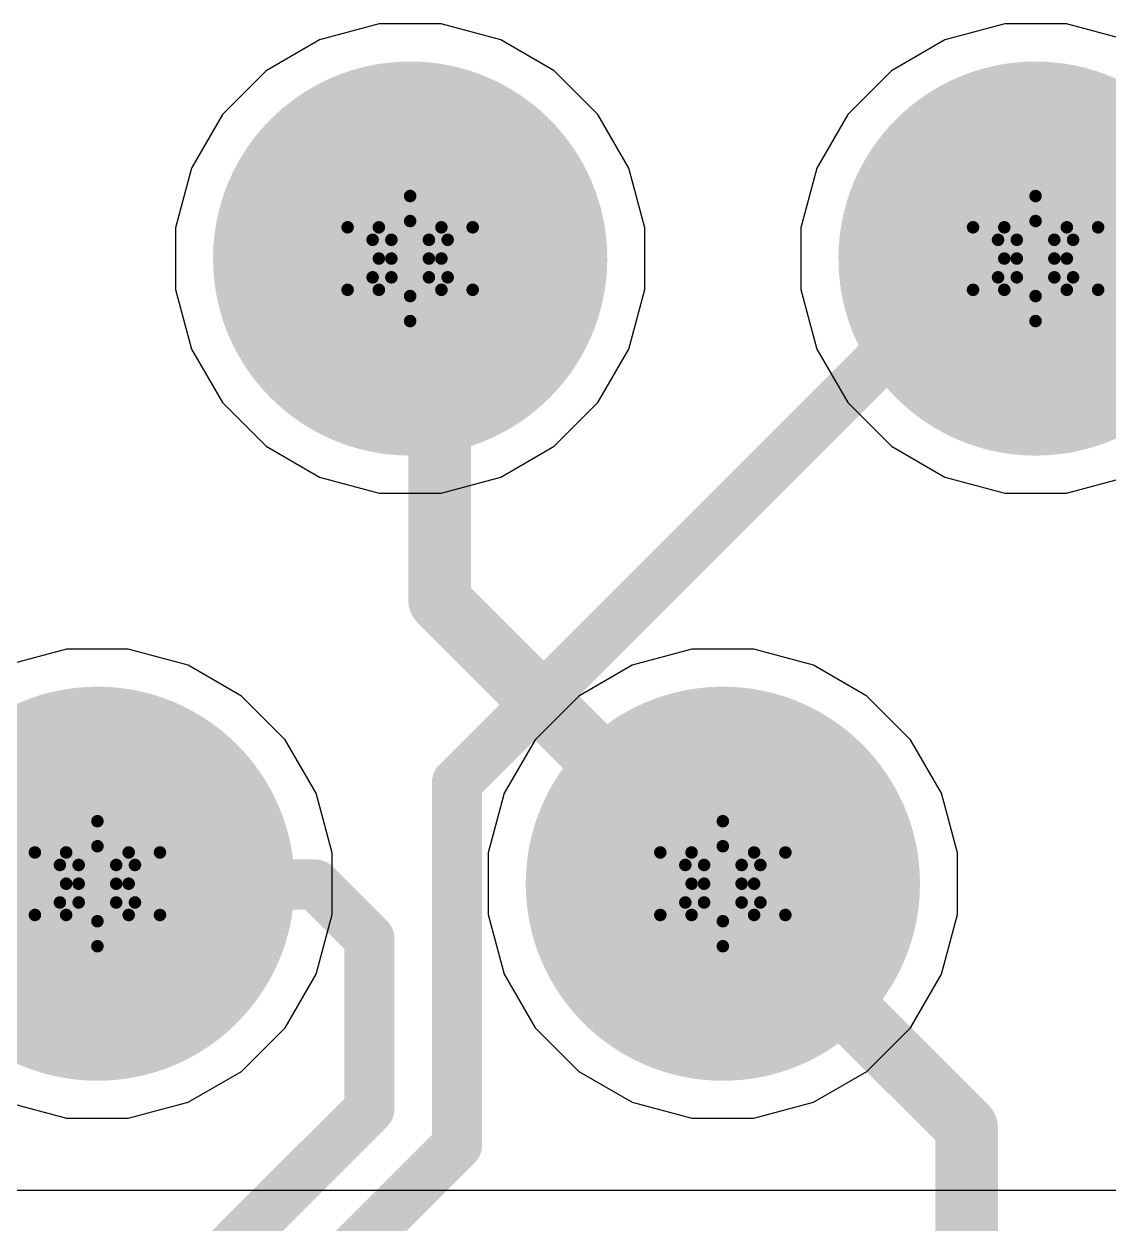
# Model space of a CAD drawing. Header units: inches. Extents: x 0 to 5032, y 0 to 5323.
# Drawn here: x 152.009 to 156.415, y 108.807 to 113.683 of the extents above; entities that cross this region are included whole.
import ezdxf

# ---------------------------------------------------------------- set-up
doc = ezdxf.new("R2010")
doc.units = ezdxf.units.IN
for name, color, linetype in [('Bottom Layer', 5, 'Continuous'), ('Bottom Solder', 6, 'Continuous'), ('Drill Drawing', 1, 'Continuous'), ('Layer 1', 16, 'Continuous'), ('Layer 2', 76, 'Continuous'), ('Multi-Layer', 9, 'Continuous'), ('Pad Holes', 156, 'Continuous'), ('Top Layer', 1, 'Continuous'), ('Top Solder', 216, 'Continuous')]:
    doc.layers.add(name, color=color, linetype=linetype)

# ---------------------------------------------------------------- blocks, each defined once
blk = doc.blocks.new('HR911105A_223')
at = {"layer": 'Bottom Layer'}
h = blk.add_hatch(color=5, dxfattribs=at)
edge = h.paths.add_edge_path()
edge.add_arc((-0.62999874, -4.35499764), 0.69900038, 0, 360)
h = blk.add_hatch(color=5, dxfattribs=at)
edge = h.paths.add_edge_path()
edge.add_arc((1.91000126, -4.35499764), 0.69900038, 0, 360)
h = blk.add_hatch(color=5, dxfattribs=at)
edge = h.paths.add_edge_path()
edge.add_arc((-1.89999874, -6.89499764), 0.69900038, 0, 360)
h = blk.add_hatch(color=5, dxfattribs=at)
edge = h.paths.add_edge_path()
edge.add_arc((0.64000126, -6.89499764), 0.69900038, 0, 360)
at = {"layer": 'Bottom Solder'}
h = blk.add_hatch(color=6, dxfattribs=at)
edge = h.paths.add_edge_path()
edge.add_arc((-0.62999874, -4.35499764), 0.8006003799999999, 0, 360)
h = blk.add_hatch(color=6, dxfattribs=at)
edge = h.paths.add_edge_path()
edge.add_arc((1.91000126, -4.35499764), 0.8006003799999999, 0, 360)
h = blk.add_hatch(color=6, dxfattribs=at)
edge = h.paths.add_edge_path()
edge.add_arc((-1.89999874, -6.89499764), 0.8006003799999999, 0, 360)
h = blk.add_hatch(color=6, dxfattribs=at)
edge = h.paths.add_edge_path()
edge.add_arc((0.64000126, -6.89499764), 0.8006003799999999, 0, 360)
at = {"layer": 'Layer 1'}
h = blk.add_hatch(color=16, dxfattribs=at)
edge = h.paths.add_edge_path()
edge.add_arc((-0.62999874, -4.35499764), 0.69900038, 0, 360)
h = blk.add_hatch(color=16, dxfattribs=at)
edge = h.paths.add_edge_path()
edge.add_arc((1.91000126, -4.35499764), 0.69900038, 0, 360)
h = blk.add_hatch(color=16, dxfattribs=at)
edge = h.paths.add_edge_path()
edge.add_arc((-1.89999874, -6.89499764), 0.69900038, 0, 360)
h = blk.add_hatch(color=16, dxfattribs=at)
edge = h.paths.add_edge_path()
edge.add_arc((0.64000126, -6.89499764), 0.69900038, 0, 360)
at = {"layer": 'Layer 2'}
h = blk.add_hatch(color=76, dxfattribs=at)
edge = h.paths.add_edge_path()
edge.add_arc((-0.62999874, -4.35499764), 0.69900038, 0, 360)
h = blk.add_hatch(color=76, dxfattribs=at)
edge = h.paths.add_edge_path()
edge.add_arc((1.91000126, -4.35499764), 0.69900038, 0, 360)
h = blk.add_hatch(color=76, dxfattribs=at)
edge = h.paths.add_edge_path()
edge.add_arc((-1.89999874, -6.89499764), 0.69900038, 0, 360)
h = blk.add_hatch(color=76, dxfattribs=at)
edge = h.paths.add_edge_path()
edge.add_arc((0.64000126, -6.89499764), 0.69900038, 0, 360)
at = {"layer": 'Multi-Layer'}
h = blk.add_hatch(color=9, dxfattribs=at)
edge = h.paths.add_edge_path()
edge.add_arc((-0.62999874, -4.35499764), 0.69900038, 0, 360)
h = blk.add_hatch(color=9, dxfattribs=at)
edge = h.paths.add_edge_path()
edge.add_arc((1.91000126, -4.35499764), 0.69900038, 0, 360)
h = blk.add_hatch(color=9, dxfattribs=at)
edge = h.paths.add_edge_path()
edge.add_arc((-1.89999874, -6.89499764), 0.69900038, 0, 360)
h = blk.add_hatch(color=9, dxfattribs=at)
edge = h.paths.add_edge_path()
edge.add_arc((0.64000126, -6.89499764), 0.69900038, 0, 360)
at = {"layer": 'Pad Holes'}
h = blk.add_hatch(color=7, dxfattribs=at)
edge = h.paths.add_edge_path()
edge.add_arc((-0.62999874, -4.35499764), 0.44500038, 0, 360)
h = blk.add_hatch(color=7, dxfattribs=at)
edge = h.paths.add_edge_path()
edge.add_arc((1.91000126, -4.35499764), 0.44500038, 0, 360)
h = blk.add_hatch(color=7, dxfattribs=at)
edge = h.paths.add_edge_path()
edge.add_arc((-1.89999874, -6.89499764), 0.44500038, 0, 360)
h = blk.add_hatch(color=7, dxfattribs=at)
edge = h.paths.add_edge_path()
edge.add_arc((0.64000126, -6.89499764), 0.44500038, 0, 360)
at = {"layer": 'Top Layer'}
h = blk.add_hatch(color=1, dxfattribs=at)
edge = h.paths.add_edge_path()
edge.add_arc((-0.62999874, -4.35499764), 0.69900038, 0, 360)
h = blk.add_hatch(color=1, dxfattribs=at)
edge = h.paths.add_edge_path()
edge.add_arc((1.91000126, -4.35499764), 0.69900038, 0, 360)
h = blk.add_hatch(color=1, dxfattribs=at)
edge = h.paths.add_edge_path()
edge.add_arc((-1.89999874, -6.89499764), 0.69900038, 0, 360)
h = blk.add_hatch(color=1, dxfattribs=at)
edge = h.paths.add_edge_path()
edge.add_arc((0.64000126, -6.89499764), 0.69900038, 0, 360)
at = {"layer": 'Top Solder'}
h = blk.add_hatch(color=216, dxfattribs=at)
edge = h.paths.add_edge_path()
edge.add_arc((-0.62999874, -4.35499764), 0.8006003799999999, 0, 360)
h = blk.add_hatch(color=216, dxfattribs=at)
edge = h.paths.add_edge_path()
edge.add_arc((1.91000126, -4.35499764), 0.8006003799999999, 0, 360)
h = blk.add_hatch(color=216, dxfattribs=at)
edge = h.paths.add_edge_path()
edge.add_arc((-1.89999874, -6.89499764), 0.8006003799999999, 0, 360)
h = blk.add_hatch(color=216, dxfattribs=at)
edge = h.paths.add_edge_path()
edge.add_arc((0.64000126, -6.89499764), 0.8006003799999999, 0, 360)

msp = doc.modelspace()

# ---------------------------------------------------------------- linework, layer by layer
at = {"layer": 'Bottom Layer'}
for points in [[(153.57710458, 112.72999806, 0.254, 0.254, 0), (153.69667, 112.61043264, 0.254, 0.254, 0)], [(153.69667, 111.34043264, 0.254, 0.254, 0), (153.69667, 112.61043264, 0.254, 0.254, 0)], [(153.69667, 111.34043264, 0.254, 0.254, 0), (154.84710458, 110.18999806, 0.254, 0.254, 0)]]:
    msp.add_lwpolyline(points, format="xyseb", dxfattribs=at)
for points in [[(153.51360458, 112.72999806, 0.127, 0.127, 1), (153.64060458, 112.72999806, 0.127, 0.127, 1)], [(153.63317, 112.61043264, 0.127, 0.127, 1), (153.76017, 112.61043264, 0.127, 0.127, 1)], [(153.63317, 112.61043264, 0.127, 0.127, 1), (153.76017, 112.61043264, 0.127, 0.127, 1)], [(153.63317, 111.34043264, 0.127, 0.127, 1), (153.76017, 111.34043264, 0.127, 0.127, 1)], [(153.63317, 111.34043264, 0.127, 0.127, 1), (153.76017, 111.34043264, 0.127, 0.127, 1)], [(154.78360458, 110.18999806, 0.127, 0.127, 1), (154.91060458, 110.18999806, 0.127, 0.127, 1)]]:
    msp.add_lwpolyline(points, format="xyseb", close=True, dxfattribs=at)
at = {"layer": 'Drill Drawing'}
for points in [[(153.45010458, 112.85699806, 0.0508, 0.0508, 0), (153.57710458, 112.98399806, 0.0508, 0.0508, 0)], [(153.57710458, 112.98399806, 0.0508, 0.0508, 0), (153.70410458, 112.85699806, 0.0508, 0.0508, 0)], [(155.99010458, 112.85699806, 0.0508, 0.0508, 0), (156.11710458, 112.98399806, 0.0508, 0.0508, 0)], [(156.11710458, 112.98399806, 0.0508, 0.0508, 0), (156.24410458, 112.85699806, 0.0508, 0.0508, 0)], [(153.32310458, 112.85699806, 0.0508, 0.0508, 0), (153.45010458, 112.72999806, 0.0508, 0.0508, 0)], [(153.32310458, 112.85699806, 0.0508, 0.0508, 0), (153.45010458, 112.85699806, 0.0508, 0.0508, 0)], [(153.50090458, 112.80619806, 0.0508, 0.0508, 0), (153.57710458, 112.88239806, 0.0508, 0.0508, 0)], [(153.57710458, 112.88239806, 0.0508, 0.0508, 0), (153.65330458, 112.80619806, 0.0508, 0.0508, 0)], [(153.70410458, 112.85699806, 0.0508, 0.0508, 0), (153.83110458, 112.85699806, 0.0508, 0.0508, 0)], [(153.70410458, 112.72999806, 0.0508, 0.0508, 0), (153.83110458, 112.85699806, 0.0508, 0.0508, 0)], [(155.86310458, 112.85699806, 0.0508, 0.0508, 0), (155.99010458, 112.72999806, 0.0508, 0.0508, 0)], [(155.86310458, 112.85699806, 0.0508, 0.0508, 0), (155.99010458, 112.85699806, 0.0508, 0.0508, 0)], [(156.04090458, 112.80619806, 0.0508, 0.0508, 0), (156.11710458, 112.88239806, 0.0508, 0.0508, 0)], [(156.11710458, 112.88239806, 0.0508, 0.0508, 0), (156.19330458, 112.80619806, 0.0508, 0.0508, 0)], [(156.24410458, 112.85699806, 0.0508, 0.0508, 0), (156.37110458, 112.85699806, 0.0508, 0.0508, 0)], [(156.24410458, 112.72999806, 0.0508, 0.0508, 0), (156.37110458, 112.85699806, 0.0508, 0.0508, 0)], [(153.42470458, 112.80619806, 0.0508, 0.0508, 0), (153.50090458, 112.72999806, 0.0508, 0.0508, 0)], [(153.42470458, 112.80619806, 0.0508, 0.0508, 0), (153.50090458, 112.80619806, 0.0508, 0.0508, 0)], [(153.65330458, 112.80619806, 0.0508, 0.0508, 0), (153.72950458, 112.80619806, 0.0508, 0.0508, 0)], [(153.65330458, 112.72999806, 0.0508, 0.0508, 0), (153.72950458, 112.80619806, 0.0508, 0.0508, 0)], [(155.96470458, 112.80619806, 0.0508, 0.0508, 0), (156.04090458, 112.72999806, 0.0508, 0.0508, 0)], [(155.96470458, 112.80619806, 0.0508, 0.0508, 0), (156.04090458, 112.80619806, 0.0508, 0.0508, 0)], [(156.19330458, 112.80619806, 0.0508, 0.0508, 0), (156.26950458, 112.80619806, 0.0508, 0.0508, 0)], [(156.19330458, 112.72999806, 0.0508, 0.0508, 0), (156.26950458, 112.80619806, 0.0508, 0.0508, 0)], [(153.32310458, 112.60299806, 0.0508, 0.0508, 0), (153.45010458, 112.72999806, 0.0508, 0.0508, 0)], [(153.42470458, 112.65379806, 0.0508, 0.0508, 0), (153.50090458, 112.72999806, 0.0508, 0.0508, 0)], [(153.65330458, 112.72999806, 0.0508, 0.0508, 0), (153.72950458, 112.65379806, 0.0508, 0.0508, 0)], [(153.70410458, 112.72999806, 0.0508, 0.0508, 0), (153.83110458, 112.60299806, 0.0508, 0.0508, 0)], [(155.86310458, 112.60299806, 0.0508, 0.0508, 0), (155.99010458, 112.72999806, 0.0508, 0.0508, 0)], [(155.96470458, 112.65379806, 0.0508, 0.0508, 0), (156.04090458, 112.72999806, 0.0508, 0.0508, 0)], [(156.19330458, 112.72999806, 0.0508, 0.0508, 0), (156.26950458, 112.65379806, 0.0508, 0.0508, 0)], [(156.24410458, 112.72999806, 0.0508, 0.0508, 0), (156.37110458, 112.60299806, 0.0508, 0.0508, 0)], [(153.42470458, 112.65379806, 0.0508, 0.0508, 0), (153.50090458, 112.65379806, 0.0508, 0.0508, 0)], [(153.50090458, 112.65379806, 0.0508, 0.0508, 0), (153.57710458, 112.57759806, 0.0508, 0.0508, 0)], [(153.57710458, 112.57759806, 0.0508, 0.0508, 0), (153.65330458, 112.65379806, 0.0508, 0.0508, 0)], [(153.65330458, 112.65379806, 0.0508, 0.0508, 0), (153.72950458, 112.65379806, 0.0508, 0.0508, 0)], [(155.96470458, 112.65379806, 0.0508, 0.0508, 0), (156.04090458, 112.65379806, 0.0508, 0.0508, 0)], [(156.04090458, 112.65379806, 0.0508, 0.0508, 0), (156.11710458, 112.57759806, 0.0508, 0.0508, 0)], [(156.11710458, 112.57759806, 0.0508, 0.0508, 0), (156.19330458, 112.65379806, 0.0508, 0.0508, 0)], [(156.19330458, 112.65379806, 0.0508, 0.0508, 0), (156.26950458, 112.65379806, 0.0508, 0.0508, 0)], [(153.32310458, 112.60299806, 0.0508, 0.0508, 0), (153.45010458, 112.60299806, 0.0508, 0.0508, 0)], [(153.45010458, 112.60299806, 0.0508, 0.0508, 0), (153.57710458, 112.47599806, 0.0508, 0.0508, 0)], [(153.57710458, 112.47599806, 0.0508, 0.0508, 0), (153.70410458, 112.60299806, 0.0508, 0.0508, 0)], [(153.70410458, 112.60299806, 0.0508, 0.0508, 0), (153.83110458, 112.60299806, 0.0508, 0.0508, 0)], [(155.86310458, 112.60299806, 0.0508, 0.0508, 0), (155.99010458, 112.60299806, 0.0508, 0.0508, 0)], [(155.99010458, 112.60299806, 0.0508, 0.0508, 0), (156.11710458, 112.47599806, 0.0508, 0.0508, 0)], [(156.11710458, 112.47599806, 0.0508, 0.0508, 0), (156.24410458, 112.60299806, 0.0508, 0.0508, 0)], [(156.24410458, 112.60299806, 0.0508, 0.0508, 0), (156.37110458, 112.60299806, 0.0508, 0.0508, 0)], [(152.18010458, 110.31699806, 0.0508, 0.0508, 0), (152.30710458, 110.44399806, 0.0508, 0.0508, 0)], [(152.30710458, 110.44399806, 0.0508, 0.0508, 0), (152.43410458, 110.31699806, 0.0508, 0.0508, 0)], [(154.72010458, 110.31699806, 0.0508, 0.0508, 0), (154.84710458, 110.44399806, 0.0508, 0.0508, 0)], [(154.84710458, 110.44399806, 0.0508, 0.0508, 0), (154.97410458, 110.31699806, 0.0508, 0.0508, 0)], [(152.05310458, 110.31699806, 0.0508, 0.0508, 0), (152.18010458, 110.18999806, 0.0508, 0.0508, 0)], [(152.05310458, 110.31699806, 0.0508, 0.0508, 0), (152.18010458, 110.31699806, 0.0508, 0.0508, 0)], [(152.23090458, 110.26619806, 0.0508, 0.0508, 0), (152.30710458, 110.34239806, 0.0508, 0.0508, 0)], [(152.30710458, 110.34239806, 0.0508, 0.0508, 0), (152.38330458, 110.26619806, 0.0508, 0.0508, 0)], [(152.43410458, 110.31699806, 0.0508, 0.0508, 0), (152.56110458, 110.31699806, 0.0508, 0.0508, 0)], [(152.43410458, 110.18999806, 0.0508, 0.0508, 0), (152.56110458, 110.31699806, 0.0508, 0.0508, 0)], [(154.59310458, 110.31699806, 0.0508, 0.0508, 0), (154.72010458, 110.18999806, 0.0508, 0.0508, 0)], [(154.59310458, 110.31699806, 0.0508, 0.0508, 0), (154.72010458, 110.31699806, 0.0508, 0.0508, 0)], [(154.77090458, 110.26619806, 0.0508, 0.0508, 0), (154.84710458, 110.34239806, 0.0508, 0.0508, 0)], [(154.84710458, 110.34239806, 0.0508, 0.0508, 0), (154.92330458, 110.26619806, 0.0508, 0.0508, 0)], [(154.97410458, 110.31699806, 0.0508, 0.0508, 0), (155.10110458, 110.31699806, 0.0508, 0.0508, 0)], [(154.97410458, 110.18999806, 0.0508, 0.0508, 0), (155.10110458, 110.31699806, 0.0508, 0.0508, 0)], [(152.15470458, 110.26619806, 0.0508, 0.0508, 0), (152.23090458, 110.18999806, 0.0508, 0.0508, 0)], [(152.15470458, 110.26619806, 0.0508, 0.0508, 0), (152.23090458, 110.26619806, 0.0508, 0.0508, 0)], [(152.38330458, 110.26619806, 0.0508, 0.0508, 0), (152.45950458, 110.26619806, 0.0508, 0.0508, 0)], [(152.38330458, 110.18999806, 0.0508, 0.0508, 0), (152.45950458, 110.26619806, 0.0508, 0.0508, 0)], [(154.69470458, 110.26619806, 0.0508, 0.0508, 0), (154.77090458, 110.18999806, 0.0508, 0.0508, 0)], [(154.69470458, 110.26619806, 0.0508, 0.0508, 0), (154.77090458, 110.26619806, 0.0508, 0.0508, 0)], [(154.92330458, 110.26619806, 0.0508, 0.0508, 0), (154.99950458, 110.26619806, 0.0508, 0.0508, 0)], [(154.92330458, 110.18999806, 0.0508, 0.0508, 0), (154.99950458, 110.26619806, 0.0508, 0.0508, 0)], [(152.05310458, 110.06299806, 0.0508, 0.0508, 0), (152.18010458, 110.18999806, 0.0508, 0.0508, 0)], [(152.15470458, 110.11379806, 0.0508, 0.0508, 0), (152.23090458, 110.18999806, 0.0508, 0.0508, 0)], [(152.38330458, 110.18999806, 0.0508, 0.0508, 0), (152.45950458, 110.11379806, 0.0508, 0.0508, 0)], [(152.43410458, 110.18999806, 0.0508, 0.0508, 0), (152.56110458, 110.06299806, 0.0508, 0.0508, 0)], [(154.59310458, 110.06299806, 0.0508, 0.0508, 0), (154.72010458, 110.18999806, 0.0508, 0.0508, 0)], [(154.69470458, 110.11379806, 0.0508, 0.0508, 0), (154.77090458, 110.18999806, 0.0508, 0.0508, 0)], [(154.92330458, 110.18999806, 0.0508, 0.0508, 0), (154.99950458, 110.11379806, 0.0508, 0.0508, 0)], [(154.97410458, 110.18999806, 0.0508, 0.0508, 0), (155.10110458, 110.06299806, 0.0508, 0.0508, 0)], [(152.15470458, 110.11379806, 0.0508, 0.0508, 0), (152.23090458, 110.11379806, 0.0508, 0.0508, 0)], [(152.23090458, 110.11379806, 0.0508, 0.0508, 0), (152.30710458, 110.03759806, 0.0508, 0.0508, 0)], [(152.30710458, 110.03759806, 0.0508, 0.0508, 0), (152.38330458, 110.11379806, 0.0508, 0.0508, 0)], [(152.38330458, 110.11379806, 0.0508, 0.0508, 0), (152.45950458, 110.11379806, 0.0508, 0.0508, 0)], [(154.69470458, 110.11379806, 0.0508, 0.0508, 0), (154.77090458, 110.11379806, 0.0508, 0.0508, 0)], [(154.77090458, 110.11379806, 0.0508, 0.0508, 0), (154.84710458, 110.03759806, 0.0508, 0.0508, 0)], [(154.84710458, 110.03759806, 0.0508, 0.0508, 0), (154.92330458, 110.11379806, 0.0508, 0.0508, 0)], [(154.92330458, 110.11379806, 0.0508, 0.0508, 0), (154.99950458, 110.11379806, 0.0508, 0.0508, 0)], [(152.05310458, 110.06299806, 0.0508, 0.0508, 0), (152.18010458, 110.06299806, 0.0508, 0.0508, 0)], [(152.18010458, 110.06299806, 0.0508, 0.0508, 0), (152.30710458, 109.93599806, 0.0508, 0.0508, 0)], [(152.30710458, 109.93599806, 0.0508, 0.0508, 0), (152.43410458, 110.06299806, 0.0508, 0.0508, 0)], [(152.43410458, 110.06299806, 0.0508, 0.0508, 0), (152.56110458, 110.06299806, 0.0508, 0.0508, 0)], [(154.59310458, 110.06299806, 0.0508, 0.0508, 0), (154.72010458, 110.06299806, 0.0508, 0.0508, 0)], [(154.72010458, 110.06299806, 0.0508, 0.0508, 0), (154.84710458, 109.93599806, 0.0508, 0.0508, 0)], [(154.84710458, 109.93599806, 0.0508, 0.0508, 0), (154.97410458, 110.06299806, 0.0508, 0.0508, 0)], [(154.97410458, 110.06299806, 0.0508, 0.0508, 0), (155.10110458, 110.06299806, 0.0508, 0.0508, 0)]]:
    msp.add_lwpolyline(points, format="xyseb", dxfattribs=at)
for points in [[(153.56440458, 112.98399806, 0.0254, 0.0254, 1), (153.58980458, 112.98399806, 0.0254, 0.0254, 1)], [(153.56440458, 112.98399806, 0.0254, 0.0254, 1), (153.58980458, 112.98399806, 0.0254, 0.0254, 1)], [(156.10440458, 112.98399806, 0.0254, 0.0254, 1), (156.12980458, 112.98399806, 0.0254, 0.0254, 1)], [(156.10440458, 112.98399806, 0.0254, 0.0254, 1), (156.12980458, 112.98399806, 0.0254, 0.0254, 1)], [(153.31040458, 112.85699806, 0.0254, 0.0254, 1), (153.33580458, 112.85699806, 0.0254, 0.0254, 1)], [(153.31040458, 112.85699806, 0.0254, 0.0254, 1), (153.33580458, 112.85699806, 0.0254, 0.0254, 1)], [(153.43740458, 112.85699806, 0.0254, 0.0254, 1), (153.46280458, 112.85699806, 0.0254, 0.0254, 1)], [(153.43740458, 112.85699806, 0.0254, 0.0254, 1), (153.46280458, 112.85699806, 0.0254, 0.0254, 1)], [(153.56440458, 112.88239806, 0.0254, 0.0254, 1), (153.58980458, 112.88239806, 0.0254, 0.0254, 1)], [(153.56440458, 112.88239806, 0.0254, 0.0254, 1), (153.58980458, 112.88239806, 0.0254, 0.0254, 1)], [(153.69140458, 112.85699806, 0.0254, 0.0254, 1), (153.71680458, 112.85699806, 0.0254, 0.0254, 1)], [(153.69140458, 112.85699806, 0.0254, 0.0254, 1), (153.71680458, 112.85699806, 0.0254, 0.0254, 1)], [(153.81840458, 112.85699806, 0.0254, 0.0254, 1), (153.84380458, 112.85699806, 0.0254, 0.0254, 1)], [(153.81840458, 112.85699806, 0.0254, 0.0254, 1), (153.84380458, 112.85699806, 0.0254, 0.0254, 1)], [(155.85040458, 112.85699806, 0.0254, 0.0254, 1), (155.87580458, 112.85699806, 0.0254, 0.0254, 1)], [(155.85040458, 112.85699806, 0.0254, 0.0254, 1), (155.87580458, 112.85699806, 0.0254, 0.0254, 1)], [(155.97740458, 112.85699806, 0.0254, 0.0254, 1), (156.00280458, 112.85699806, 0.0254, 0.0254, 1)], [(155.97740458, 112.85699806, 0.0254, 0.0254, 1), (156.00280458, 112.85699806, 0.0254, 0.0254, 1)], [(156.10440458, 112.88239806, 0.0254, 0.0254, 1), (156.12980458, 112.88239806, 0.0254, 0.0254, 1)], [(156.10440458, 112.88239806, 0.0254, 0.0254, 1), (156.12980458, 112.88239806, 0.0254, 0.0254, 1)], [(156.23140458, 112.85699806, 0.0254, 0.0254, 1), (156.25680458, 112.85699806, 0.0254, 0.0254, 1)], [(156.23140458, 112.85699806, 0.0254, 0.0254, 1), (156.25680458, 112.85699806, 0.0254, 0.0254, 1)], [(156.35840458, 112.85699806, 0.0254, 0.0254, 1), (156.38380458, 112.85699806, 0.0254, 0.0254, 1)], [(156.35840458, 112.85699806, 0.0254, 0.0254, 1), (156.38380458, 112.85699806, 0.0254, 0.0254, 1)], [(153.41200458, 112.80619806, 0.0254, 0.0254, 1), (153.43740458, 112.80619806, 0.0254, 0.0254, 1)], [(153.41200458, 112.80619806, 0.0254, 0.0254, 1), (153.43740458, 112.80619806, 0.0254, 0.0254, 1)], [(153.48820458, 112.80619806, 0.0254, 0.0254, 1), (153.51360458, 112.80619806, 0.0254, 0.0254, 1)], [(153.48820458, 112.80619806, 0.0254, 0.0254, 1), (153.51360458, 112.80619806, 0.0254, 0.0254, 1)], [(153.64060458, 112.80619806, 0.0254, 0.0254, 1), (153.66600458, 112.80619806, 0.0254, 0.0254, 1)], [(153.64060458, 112.80619806, 0.0254, 0.0254, 1), (153.66600458, 112.80619806, 0.0254, 0.0254, 1)], [(153.71680458, 112.80619806, 0.0254, 0.0254, 1), (153.74220458, 112.80619806, 0.0254, 0.0254, 1)], [(153.71680458, 112.80619806, 0.0254, 0.0254, 1), (153.74220458, 112.80619806, 0.0254, 0.0254, 1)], [(155.95200458, 112.80619806, 0.0254, 0.0254, 1), (155.97740458, 112.80619806, 0.0254, 0.0254, 1)], [(155.95200458, 112.80619806, 0.0254, 0.0254, 1), (155.97740458, 112.80619806, 0.0254, 0.0254, 1)], [(156.02820458, 112.80619806, 0.0254, 0.0254, 1), (156.05360458, 112.80619806, 0.0254, 0.0254, 1)], [(156.02820458, 112.80619806, 0.0254, 0.0254, 1), (156.05360458, 112.80619806, 0.0254, 0.0254, 1)], [(156.18060458, 112.80619806, 0.0254, 0.0254, 1), (156.20600458, 112.80619806, 0.0254, 0.0254, 1)], [(156.18060458, 112.80619806, 0.0254, 0.0254, 1), (156.20600458, 112.80619806, 0.0254, 0.0254, 1)], [(156.25680458, 112.80619806, 0.0254, 0.0254, 1), (156.28220458, 112.80619806, 0.0254, 0.0254, 1)], [(156.25680458, 112.80619806, 0.0254, 0.0254, 1), (156.28220458, 112.80619806, 0.0254, 0.0254, 1)], [(153.43740458, 112.72999806, 0.0254, 0.0254, 1), (153.46280458, 112.72999806, 0.0254, 0.0254, 1)], [(153.43740458, 112.72999806, 0.0254, 0.0254, 1), (153.46280458, 112.72999806, 0.0254, 0.0254, 1)], [(153.48820458, 112.72999806, 0.0254, 0.0254, 1), (153.51360458, 112.72999806, 0.0254, 0.0254, 1)], [(153.48820458, 112.72999806, 0.0254, 0.0254, 1), (153.51360458, 112.72999806, 0.0254, 0.0254, 1)], [(153.64060458, 112.72999806, 0.0254, 0.0254, 1), (153.66600458, 112.72999806, 0.0254, 0.0254, 1)], [(153.64060458, 112.72999806, 0.0254, 0.0254, 1), (153.66600458, 112.72999806, 0.0254, 0.0254, 1)], [(153.69140458, 112.72999806, 0.0254, 0.0254, 1), (153.71680458, 112.72999806, 0.0254, 0.0254, 1)], [(153.69140458, 112.72999806, 0.0254, 0.0254, 1), (153.71680458, 112.72999806, 0.0254, 0.0254, 1)], [(155.97740458, 112.72999806, 0.0254, 0.0254, 1), (156.00280458, 112.72999806, 0.0254, 0.0254, 1)], [(155.97740458, 112.72999806, 0.0254, 0.0254, 1), (156.00280458, 112.72999806, 0.0254, 0.0254, 1)], [(156.02820458, 112.72999806, 0.0254, 0.0254, 1), (156.05360458, 112.72999806, 0.0254, 0.0254, 1)], [(156.02820458, 112.72999806, 0.0254, 0.0254, 1), (156.05360458, 112.72999806, 0.0254, 0.0254, 1)], [(156.18060458, 112.72999806, 0.0254, 0.0254, 1), (156.20600458, 112.72999806, 0.0254, 0.0254, 1)], [(156.18060458, 112.72999806, 0.0254, 0.0254, 1), (156.20600458, 112.72999806, 0.0254, 0.0254, 1)], [(156.23140458, 112.72999806, 0.0254, 0.0254, 1), (156.25680458, 112.72999806, 0.0254, 0.0254, 1)], [(156.23140458, 112.72999806, 0.0254, 0.0254, 1), (156.25680458, 112.72999806, 0.0254, 0.0254, 1)], [(153.41200458, 112.65379806, 0.0254, 0.0254, 1), (153.43740458, 112.65379806, 0.0254, 0.0254, 1)], [(153.41200458, 112.65379806, 0.0254, 0.0254, 1), (153.43740458, 112.65379806, 0.0254, 0.0254, 1)], [(153.48820458, 112.65379806, 0.0254, 0.0254, 1), (153.51360458, 112.65379806, 0.0254, 0.0254, 1)], [(153.48820458, 112.65379806, 0.0254, 0.0254, 1), (153.51360458, 112.65379806, 0.0254, 0.0254, 1)], [(153.64060458, 112.65379806, 0.0254, 0.0254, 1), (153.66600458, 112.65379806, 0.0254, 0.0254, 1)], [(153.64060458, 112.65379806, 0.0254, 0.0254, 1), (153.66600458, 112.65379806, 0.0254, 0.0254, 1)], [(153.71680458, 112.65379806, 0.0254, 0.0254, 1), (153.74220458, 112.65379806, 0.0254, 0.0254, 1)], [(153.71680458, 112.65379806, 0.0254, 0.0254, 1), (153.74220458, 112.65379806, 0.0254, 0.0254, 1)], [(155.95200458, 112.65379806, 0.0254, 0.0254, 1), (155.97740458, 112.65379806, 0.0254, 0.0254, 1)], [(155.95200458, 112.65379806, 0.0254, 0.0254, 1), (155.97740458, 112.65379806, 0.0254, 0.0254, 1)], [(156.02820458, 112.65379806, 0.0254, 0.0254, 1), (156.05360458, 112.65379806, 0.0254, 0.0254, 1)], [(156.02820458, 112.65379806, 0.0254, 0.0254, 1), (156.05360458, 112.65379806, 0.0254, 0.0254, 1)], [(156.18060458, 112.65379806, 0.0254, 0.0254, 1), (156.20600458, 112.65379806, 0.0254, 0.0254, 1)], [(156.18060458, 112.65379806, 0.0254, 0.0254, 1), (156.20600458, 112.65379806, 0.0254, 0.0254, 1)], [(156.25680458, 112.65379806, 0.0254, 0.0254, 1), (156.28220458, 112.65379806, 0.0254, 0.0254, 1)], [(156.25680458, 112.65379806, 0.0254, 0.0254, 1), (156.28220458, 112.65379806, 0.0254, 0.0254, 1)], [(153.31040458, 112.60299806, 0.0254, 0.0254, 1), (153.33580458, 112.60299806, 0.0254, 0.0254, 1)], [(153.31040458, 112.60299806, 0.0254, 0.0254, 1), (153.33580458, 112.60299806, 0.0254, 0.0254, 1)], [(153.43740458, 112.60299806, 0.0254, 0.0254, 1), (153.46280458, 112.60299806, 0.0254, 0.0254, 1)], [(153.43740458, 112.60299806, 0.0254, 0.0254, 1), (153.46280458, 112.60299806, 0.0254, 0.0254, 1)], [(153.69140458, 112.60299806, 0.0254, 0.0254, 1), (153.71680458, 112.60299806, 0.0254, 0.0254, 1)], [(153.69140458, 112.60299806, 0.0254, 0.0254, 1), (153.71680458, 112.60299806, 0.0254, 0.0254, 1)], [(153.81840458, 112.60299806, 0.0254, 0.0254, 1), (153.84380458, 112.60299806, 0.0254, 0.0254, 1)], [(153.81840458, 112.60299806, 0.0254, 0.0254, 1), (153.84380458, 112.60299806, 0.0254, 0.0254, 1)], [(155.85040458, 112.60299806, 0.0254, 0.0254, 1), (155.87580458, 112.60299806, 0.0254, 0.0254, 1)], [(155.85040458, 112.60299806, 0.0254, 0.0254, 1), (155.87580458, 112.60299806, 0.0254, 0.0254, 1)], [(155.97740458, 112.60299806, 0.0254, 0.0254, 1), (156.00280458, 112.60299806, 0.0254, 0.0254, 1)], [(155.97740458, 112.60299806, 0.0254, 0.0254, 1), (156.00280458, 112.60299806, 0.0254, 0.0254, 1)], [(156.23140458, 112.60299806, 0.0254, 0.0254, 1), (156.25680458, 112.60299806, 0.0254, 0.0254, 1)], [(156.23140458, 112.60299806, 0.0254, 0.0254, 1), (156.25680458, 112.60299806, 0.0254, 0.0254, 1)], [(156.35840458, 112.60299806, 0.0254, 0.0254, 1), (156.38380458, 112.60299806, 0.0254, 0.0254, 1)], [(156.35840458, 112.60299806, 0.0254, 0.0254, 1), (156.38380458, 112.60299806, 0.0254, 0.0254, 1)], [(153.56440458, 112.57759806, 0.0254, 0.0254, 1), (153.58980458, 112.57759806, 0.0254, 0.0254, 1)], [(153.56440458, 112.57759806, 0.0254, 0.0254, 1), (153.58980458, 112.57759806, 0.0254, 0.0254, 1)], [(156.10440458, 112.57759806, 0.0254, 0.0254, 1), (156.12980458, 112.57759806, 0.0254, 0.0254, 1)], [(156.10440458, 112.57759806, 0.0254, 0.0254, 1), (156.12980458, 112.57759806, 0.0254, 0.0254, 1)], [(153.56440458, 112.47599806, 0.0254, 0.0254, 1), (153.58980458, 112.47599806, 0.0254, 0.0254, 1)], [(153.56440458, 112.47599806, 0.0254, 0.0254, 1), (153.58980458, 112.47599806, 0.0254, 0.0254, 1)], [(156.10440458, 112.47599806, 0.0254, 0.0254, 1), (156.12980458, 112.47599806, 0.0254, 0.0254, 1)], [(156.10440458, 112.47599806, 0.0254, 0.0254, 1), (156.12980458, 112.47599806, 0.0254, 0.0254, 1)], [(152.29440458, 110.44399806, 0.0254, 0.0254, 1), (152.31980458, 110.44399806, 0.0254, 0.0254, 1)], [(152.29440458, 110.44399806, 0.0254, 0.0254, 1), (152.31980458, 110.44399806, 0.0254, 0.0254, 1)], [(154.83440458, 110.44399806, 0.0254, 0.0254, 1), (154.85980458, 110.44399806, 0.0254, 0.0254, 1)], [(154.83440458, 110.44399806, 0.0254, 0.0254, 1), (154.85980458, 110.44399806, 0.0254, 0.0254, 1)], [(152.04040458, 110.31699806, 0.0254, 0.0254, 1), (152.06580458, 110.31699806, 0.0254, 0.0254, 1)], [(152.04040458, 110.31699806, 0.0254, 0.0254, 1), (152.06580458, 110.31699806, 0.0254, 0.0254, 1)], [(152.16740458, 110.31699806, 0.0254, 0.0254, 1), (152.19280458, 110.31699806, 0.0254, 0.0254, 1)], [(152.16740458, 110.31699806, 0.0254, 0.0254, 1), (152.19280458, 110.31699806, 0.0254, 0.0254, 1)], [(152.29440458, 110.34239806, 0.0254, 0.0254, 1), (152.31980458, 110.34239806, 0.0254, 0.0254, 1)], [(152.29440458, 110.34239806, 0.0254, 0.0254, 1), (152.31980458, 110.34239806, 0.0254, 0.0254, 1)], [(152.42140458, 110.31699806, 0.0254, 0.0254, 1), (152.44680458, 110.31699806, 0.0254, 0.0254, 1)], [(152.42140458, 110.31699806, 0.0254, 0.0254, 1), (152.44680458, 110.31699806, 0.0254, 0.0254, 1)], [(152.54840458, 110.31699806, 0.0254, 0.0254, 1), (152.57380458, 110.31699806, 0.0254, 0.0254, 1)], [(152.54840458, 110.31699806, 0.0254, 0.0254, 1), (152.57380458, 110.31699806, 0.0254, 0.0254, 1)], [(154.58040458, 110.31699806, 0.0254, 0.0254, 1), (154.60580458, 110.31699806, 0.0254, 0.0254, 1)], [(154.58040458, 110.31699806, 0.0254, 0.0254, 1), (154.60580458, 110.31699806, 0.0254, 0.0254, 1)], [(154.70740458, 110.31699806, 0.0254, 0.0254, 1), (154.73280458, 110.31699806, 0.0254, 0.0254, 1)], [(154.70740458, 110.31699806, 0.0254, 0.0254, 1), (154.73280458, 110.31699806, 0.0254, 0.0254, 1)], [(154.83440458, 110.34239806, 0.0254, 0.0254, 1), (154.85980458, 110.34239806, 0.0254, 0.0254, 1)], [(154.83440458, 110.34239806, 0.0254, 0.0254, 1), (154.85980458, 110.34239806, 0.0254, 0.0254, 1)], [(154.96140458, 110.31699806, 0.0254, 0.0254, 1), (154.98680458, 110.31699806, 0.0254, 0.0254, 1)], [(154.96140458, 110.31699806, 0.0254, 0.0254, 1), (154.98680458, 110.31699806, 0.0254, 0.0254, 1)], [(155.08840458, 110.31699806, 0.0254, 0.0254, 1), (155.11380458, 110.31699806, 0.0254, 0.0254, 1)], [(155.08840458, 110.31699806, 0.0254, 0.0254, 1), (155.11380458, 110.31699806, 0.0254, 0.0254, 1)], [(152.14200458, 110.26619806, 0.0254, 0.0254, 1), (152.16740458, 110.26619806, 0.0254, 0.0254, 1)], [(152.14200458, 110.26619806, 0.0254, 0.0254, 1), (152.16740458, 110.26619806, 0.0254, 0.0254, 1)], [(152.21820458, 110.26619806, 0.0254, 0.0254, 1), (152.24360458, 110.26619806, 0.0254, 0.0254, 1)], [(152.21820458, 110.26619806, 0.0254, 0.0254, 1), (152.24360458, 110.26619806, 0.0254, 0.0254, 1)], [(152.37060458, 110.26619806, 0.0254, 0.0254, 1), (152.39600458, 110.26619806, 0.0254, 0.0254, 1)], [(152.37060458, 110.26619806, 0.0254, 0.0254, 1), (152.39600458, 110.26619806, 0.0254, 0.0254, 1)], [(152.44680458, 110.26619806, 0.0254, 0.0254, 1), (152.47220458, 110.26619806, 0.0254, 0.0254, 1)], [(152.44680458, 110.26619806, 0.0254, 0.0254, 1), (152.47220458, 110.26619806, 0.0254, 0.0254, 1)], [(154.68200458, 110.26619806, 0.0254, 0.0254, 1), (154.70740458, 110.26619806, 0.0254, 0.0254, 1)], [(154.68200458, 110.26619806, 0.0254, 0.0254, 1), (154.70740458, 110.26619806, 0.0254, 0.0254, 1)], [(154.75820458, 110.26619806, 0.0254, 0.0254, 1), (154.78360458, 110.26619806, 0.0254, 0.0254, 1)], [(154.75820458, 110.26619806, 0.0254, 0.0254, 1), (154.78360458, 110.26619806, 0.0254, 0.0254, 1)], [(154.91060458, 110.26619806, 0.0254, 0.0254, 1), (154.93600458, 110.26619806, 0.0254, 0.0254, 1)], [(154.91060458, 110.26619806, 0.0254, 0.0254, 1), (154.93600458, 110.26619806, 0.0254, 0.0254, 1)], [(154.98680458, 110.26619806, 0.0254, 0.0254, 1), (155.01220458, 110.26619806, 0.0254, 0.0254, 1)], [(154.98680458, 110.26619806, 0.0254, 0.0254, 1), (155.01220458, 110.26619806, 0.0254, 0.0254, 1)], [(152.16740458, 110.18999806, 0.0254, 0.0254, 1), (152.19280458, 110.18999806, 0.0254, 0.0254, 1)], [(152.16740458, 110.18999806, 0.0254, 0.0254, 1), (152.19280458, 110.18999806, 0.0254, 0.0254, 1)], [(152.21820458, 110.18999806, 0.0254, 0.0254, 1), (152.24360458, 110.18999806, 0.0254, 0.0254, 1)], [(152.21820458, 110.18999806, 0.0254, 0.0254, 1), (152.24360458, 110.18999806, 0.0254, 0.0254, 1)], [(152.37060458, 110.18999806, 0.0254, 0.0254, 1), (152.39600458, 110.18999806, 0.0254, 0.0254, 1)], [(152.37060458, 110.18999806, 0.0254, 0.0254, 1), (152.39600458, 110.18999806, 0.0254, 0.0254, 1)], [(152.42140458, 110.18999806, 0.0254, 0.0254, 1), (152.44680458, 110.18999806, 0.0254, 0.0254, 1)], [(152.42140458, 110.18999806, 0.0254, 0.0254, 1), (152.44680458, 110.18999806, 0.0254, 0.0254, 1)], [(154.70740458, 110.18999806, 0.0254, 0.0254, 1), (154.73280458, 110.18999806, 0.0254, 0.0254, 1)], [(154.70740458, 110.18999806, 0.0254, 0.0254, 1), (154.73280458, 110.18999806, 0.0254, 0.0254, 1)], [(154.75820458, 110.18999806, 0.0254, 0.0254, 1), (154.78360458, 110.18999806, 0.0254, 0.0254, 1)], [(154.75820458, 110.18999806, 0.0254, 0.0254, 1), (154.78360458, 110.18999806, 0.0254, 0.0254, 1)], [(154.91060458, 110.18999806, 0.0254, 0.0254, 1), (154.93600458, 110.18999806, 0.0254, 0.0254, 1)], [(154.91060458, 110.18999806, 0.0254, 0.0254, 1), (154.93600458, 110.18999806, 0.0254, 0.0254, 1)], [(154.96140458, 110.18999806, 0.0254, 0.0254, 1), (154.98680458, 110.18999806, 0.0254, 0.0254, 1)], [(154.96140458, 110.18999806, 0.0254, 0.0254, 1), (154.98680458, 110.18999806, 0.0254, 0.0254, 1)], [(152.14200458, 110.11379806, 0.0254, 0.0254, 1), (152.16740458, 110.11379806, 0.0254, 0.0254, 1)], [(152.14200458, 110.11379806, 0.0254, 0.0254, 1), (152.16740458, 110.11379806, 0.0254, 0.0254, 1)], [(152.21820458, 110.11379806, 0.0254, 0.0254, 1), (152.24360458, 110.11379806, 0.0254, 0.0254, 1)], [(152.21820458, 110.11379806, 0.0254, 0.0254, 1), (152.24360458, 110.11379806, 0.0254, 0.0254, 1)], [(152.37060458, 110.11379806, 0.0254, 0.0254, 1), (152.39600458, 110.11379806, 0.0254, 0.0254, 1)], [(152.37060458, 110.11379806, 0.0254, 0.0254, 1), (152.39600458, 110.11379806, 0.0254, 0.0254, 1)], [(152.44680458, 110.11379806, 0.0254, 0.0254, 1), (152.47220458, 110.11379806, 0.0254, 0.0254, 1)], [(152.44680458, 110.11379806, 0.0254, 0.0254, 1), (152.47220458, 110.11379806, 0.0254, 0.0254, 1)], [(154.68200458, 110.11379806, 0.0254, 0.0254, 1), (154.70740458, 110.11379806, 0.0254, 0.0254, 1)], [(154.68200458, 110.11379806, 0.0254, 0.0254, 1), (154.70740458, 110.11379806, 0.0254, 0.0254, 1)], [(154.75820458, 110.11379806, 0.0254, 0.0254, 1), (154.78360458, 110.11379806, 0.0254, 0.0254, 1)], [(154.75820458, 110.11379806, 0.0254, 0.0254, 1), (154.78360458, 110.11379806, 0.0254, 0.0254, 1)], [(154.91060458, 110.11379806, 0.0254, 0.0254, 1), (154.93600458, 110.11379806, 0.0254, 0.0254, 1)], [(154.91060458, 110.11379806, 0.0254, 0.0254, 1), (154.93600458, 110.11379806, 0.0254, 0.0254, 1)], [(154.98680458, 110.11379806, 0.0254, 0.0254, 1), (155.01220458, 110.11379806, 0.0254, 0.0254, 1)], [(154.98680458, 110.11379806, 0.0254, 0.0254, 1), (155.01220458, 110.11379806, 0.0254, 0.0254, 1)], [(152.04040458, 110.06299806, 0.0254, 0.0254, 1), (152.06580458, 110.06299806, 0.0254, 0.0254, 1)], [(152.04040458, 110.06299806, 0.0254, 0.0254, 1), (152.06580458, 110.06299806, 0.0254, 0.0254, 1)], [(152.16740458, 110.06299806, 0.0254, 0.0254, 1), (152.19280458, 110.06299806, 0.0254, 0.0254, 1)], [(152.16740458, 110.06299806, 0.0254, 0.0254, 1), (152.19280458, 110.06299806, 0.0254, 0.0254, 1)], [(152.29440458, 110.03759806, 0.0254, 0.0254, 1), (152.31980458, 110.03759806, 0.0254, 0.0254, 1)], [(152.29440458, 110.03759806, 0.0254, 0.0254, 1), (152.31980458, 110.03759806, 0.0254, 0.0254, 1)], [(152.42140458, 110.06299806, 0.0254, 0.0254, 1), (152.44680458, 110.06299806, 0.0254, 0.0254, 1)], [(152.42140458, 110.06299806, 0.0254, 0.0254, 1), (152.44680458, 110.06299806, 0.0254, 0.0254, 1)], [(152.54840458, 110.06299806, 0.0254, 0.0254, 1), (152.57380458, 110.06299806, 0.0254, 0.0254, 1)], [(152.54840458, 110.06299806, 0.0254, 0.0254, 1), (152.57380458, 110.06299806, 0.0254, 0.0254, 1)], [(154.58040458, 110.06299806, 0.0254, 0.0254, 1), (154.60580458, 110.06299806, 0.0254, 0.0254, 1)], [(154.58040458, 110.06299806, 0.0254, 0.0254, 1), (154.60580458, 110.06299806, 0.0254, 0.0254, 1)], [(154.70740458, 110.06299806, 0.0254, 0.0254, 1), (154.73280458, 110.06299806, 0.0254, 0.0254, 1)], [(154.70740458, 110.06299806, 0.0254, 0.0254, 1), (154.73280458, 110.06299806, 0.0254, 0.0254, 1)], [(154.83440458, 110.03759806, 0.0254, 0.0254, 1), (154.85980458, 110.03759806, 0.0254, 0.0254, 1)], [(154.83440458, 110.03759806, 0.0254, 0.0254, 1), (154.85980458, 110.03759806, 0.0254, 0.0254, 1)], [(154.96140458, 110.06299806, 0.0254, 0.0254, 1), (154.98680458, 110.06299806, 0.0254, 0.0254, 1)], [(154.96140458, 110.06299806, 0.0254, 0.0254, 1), (154.98680458, 110.06299806, 0.0254, 0.0254, 1)], [(155.08840458, 110.06299806, 0.0254, 0.0254, 1), (155.11380458, 110.06299806, 0.0254, 0.0254, 1)], [(155.08840458, 110.06299806, 0.0254, 0.0254, 1), (155.11380458, 110.06299806, 0.0254, 0.0254, 1)], [(152.29440458, 109.93599806, 0.0254, 0.0254, 1), (152.31980458, 109.93599806, 0.0254, 0.0254, 1)], [(152.29440458, 109.93599806, 0.0254, 0.0254, 1), (152.31980458, 109.93599806, 0.0254, 0.0254, 1)], [(154.83440458, 109.93599806, 0.0254, 0.0254, 1), (154.85980458, 109.93599806, 0.0254, 0.0254, 1)], [(154.83440458, 109.93599806, 0.0254, 0.0254, 1), (154.85980458, 109.93599806, 0.0254, 0.0254, 1)]]:
    msp.add_lwpolyline(points, format="xyseb", close=True, dxfattribs=at)
at = {"layer": 'Layer 1'}
for p, q in [((153.45163874, 113.68299844), (153.20925924, 113.61805318)), ((153.70257042, 113.68299844), (153.45163874, 113.68299844)), ((153.94494992, 113.61805318), (153.70257042, 113.68299844)), ((155.99163874, 113.68299844), (155.74925924, 113.61805318)), ((156.24257042, 113.68299844), (155.99163874, 113.68299844)), ((156.48494992, 113.61805318), (156.24257042, 113.68299844)), ((153.20925924, 113.61805318), (152.991947, 113.49258988)), ((154.16226216, 113.49258988), (153.94494992, 113.61805318)), ((155.74925924, 113.61805318), (155.531947, 113.49258988)), ((152.991947, 113.49258988), (152.81451276, 113.31515564)), ((154.3396964, 113.31515564), (154.16226216, 113.49258988)), ((155.531947, 113.49258988), (155.35451276, 113.31515564)), ((152.81451276, 113.31515564), (152.68904946, 113.0978434)), ((154.4651597, 113.0978434), (154.3396964, 113.31515564)), ((155.35451276, 113.31515564), (155.22904946, 113.0978434)), ((152.68904946, 113.0978434), (152.6241042, 112.8554639)), ((154.53010496, 112.8554639), (154.4651597, 113.0978434)), ((155.22904946, 113.0978434), (155.1641042, 112.8554639)), ((152.6241042, 112.8554639), (152.6241042, 112.60453222)), ((154.53010496, 112.60453222), (154.53010496, 112.8554639)), ((155.1641042, 112.8554639), (155.1641042, 112.60453222)), ((152.6241042, 112.60453222), (152.68904946, 112.36215272)), ((154.4651597, 112.36215272), (154.53010496, 112.60453222)), ((155.1641042, 112.60453222), (155.22904946, 112.36215272)), ((152.68904946, 112.36215272), (152.81451276, 112.14484048)), ((154.3396964, 112.14484048), (154.4651597, 112.36215272)), ((155.22904946, 112.36215272), (155.35451276, 112.14484048)), ((152.81451276, 112.14484048), (152.991947, 111.96740624)), ((154.16226216, 111.96740624), (154.3396964, 112.14484048)), ((155.35451276, 112.14484048), (155.531947, 111.96740624)), ((152.991947, 111.96740624), (153.20925924, 111.84194294)), ((153.94494992, 111.84194294), (154.16226216, 111.96740624)), ((155.531947, 111.96740624), (155.74925924, 111.84194294)), ((153.20925924, 111.84194294), (153.45163874, 111.77699768)), ((153.70257042, 111.77699768), (153.94494992, 111.84194294)), ((155.74925924, 111.84194294), (155.99163874, 111.77699768)), ((156.24257042, 111.77699768), (156.48494992, 111.84194294)), ((153.45163874, 111.77699768), (153.70257042, 111.77699768)), ((155.99163874, 111.77699768), (156.24257042, 111.77699768)), ((152.18163874, 111.14299844), (151.93925924, 111.07805318)), ((152.43257042, 111.14299844), (152.18163874, 111.14299844)), ((152.67494992, 111.07805318), (152.43257042, 111.14299844)), ((154.72163874, 111.14299844), (154.47925924, 111.07805318)), ((154.97257042, 111.14299844), (154.72163874, 111.14299844)), ((155.21494992, 111.07805318), (154.97257042, 111.14299844)), ((152.89226216, 110.95258988), (152.67494992, 111.07805318)), ((154.47925924, 111.07805318), (154.261947, 110.95258988)), ((155.43226216, 110.95258988), (155.21494992, 111.07805318)), ((153.0696964, 110.77515564), (152.89226216, 110.95258988)), ((154.261947, 110.95258988), (154.08451276, 110.77515564)), ((155.6096964, 110.77515564), (155.43226216, 110.95258988)), ((153.1951597, 110.5578434), (153.0696964, 110.77515564)), ((154.08451276, 110.77515564), (153.95904946, 110.5578434)), ((155.7351597, 110.5578434), (155.6096964, 110.77515564)), ((153.26010496, 110.3154639), (153.1951597, 110.5578434)), ((153.95904946, 110.5578434), (153.8941042, 110.3154639)), ((155.80010496, 110.3154639), (155.7351597, 110.5578434)), ((153.26010496, 110.06453222), (153.26010496, 110.3154639)), ((153.8941042, 110.3154639), (153.8941042, 110.06453222)), ((155.80010496, 110.06453222), (155.80010496, 110.3154639)), ((153.1951597, 109.82215272), (153.26010496, 110.06453222)), ((153.8941042, 110.06453222), (153.95904946, 109.82215272)), ((155.7351597, 109.82215272), (155.80010496, 110.06453222)), ((153.0696964, 109.60484048), (153.1951597, 109.82215272)), ((153.95904946, 109.82215272), (154.08451276, 109.60484048)), ((155.6096964, 109.60484048), (155.7351597, 109.82215272)), ((152.89226216, 109.42740624), (153.0696964, 109.60484048)), ((154.08451276, 109.60484048), (154.261947, 109.42740624)), ((155.43226216, 109.42740624), (155.6096964, 109.60484048)), ((152.67494992, 109.30194294), (152.89226216, 109.42740624)), ((154.261947, 109.42740624), (154.47925924, 109.30194294)), ((155.21494992, 109.30194294), (155.43226216, 109.42740624)), ((151.93925924, 109.30194294), (152.18163874, 109.23699768)), ((152.43257042, 109.23699768), (152.67494992, 109.30194294)), ((154.47925924, 109.30194294), (154.72163874, 109.23699768)), ((154.97257042, 109.23699768), (155.21494992, 109.30194294)), ((152.18163874, 109.23699768), (152.43257042, 109.23699768)), ((154.72163874, 109.23699768), (154.97257042, 109.23699768)), ((164.6174254, 108.94342448), (121.0056254, 108.94342448))]:
    msp.add_line(p, q, dxfattribs=at)
at = {"layer": 'Top Layer'}
for points in [[(153.76744964, 110.6017727, 0.2032, 0.2032, 0), (155.895675, 112.72999806, 0.2032, 0.2032, 0)], [(155.895675, 112.72999806, 0.2032, 0.2032, 0), (156.11710458, 112.72999806, 0.2032, 0.2032, 0)], [(153.76744964, 109.12764814, 0.2032, 0.2032, 0), (153.76744964, 110.6017727, 0.2032, 0.2032, 0)], [(152.30710458, 110.18999806, 0.2032, 0.2032, 0), (152.31026434, 110.1868383, 0.2032, 0.2032, 0)], [(152.31026434, 110.1868383, 0.2032, 0.2032, 0), (153.19187294, 110.1868383, 0.2032, 0.2032, 0)], [(153.19187294, 110.1868383, 0.2032, 0.2032, 0), (153.41184964, 109.9668616, 0.2032, 0.2032, 0)], [(154.84710458, 110.18999806, 0.254, 0.254, 0), (155.8371026, 109.20000004, 0.254, 0.254, 0)], [(153.41184964, 109.2749402, 0.2032, 0.2032, 0), (153.41184964, 109.9668616, 0.2032, 0.2032, 0)], [(153.0485128, 108.91160336, 0.2032, 0.2032, 0), (153.41184964, 109.2749402, 0.2032, 0.2032, 0)], [(155.8371026, 105.8581957, 0.254, 0.254, 0), (155.8371026, 109.20000004, 0.254, 0.254, 0)], [(153.19580486, 108.55600336, 0.2032, 0.2032, 0), (153.76744964, 109.12764814, 0.2032, 0.2032, 0)], [(152.84020232, 108.70329542, 0.2032, 0.2032, 0), (153.04851026, 108.91160336, 0.2032, 0.2032, 0)], [(153.04851026, 108.91160336, 0.2032, 0.2032, 0), (153.0485128, 108.91160336, 0.2032, 0.2032, 0)]]:
    msp.add_lwpolyline(points, format="xyseb", dxfattribs=at)
for points in [[(155.844875, 112.72999806, 0.1016, 0.1016, 1), (155.946475, 112.72999806, 0.1016, 0.1016, 1)], [(155.844875, 112.72999806, 0.1016, 0.1016, 1), (155.946475, 112.72999806, 0.1016, 0.1016, 1)], [(156.06630458, 112.72999806, 0.1016, 0.1016, 1), (156.16790458, 112.72999806, 0.1016, 0.1016, 1)], [(153.71664964, 110.6017727, 0.1016, 0.1016, 1), (153.81824964, 110.6017727, 0.1016, 0.1016, 1)], [(153.71664964, 110.6017727, 0.1016, 0.1016, 1), (153.81824964, 110.6017727, 0.1016, 0.1016, 1)], [(152.25630458, 110.18999806, 0.1016, 0.1016, 1), (152.35790458, 110.18999806, 0.1016, 0.1016, 1)], [(152.25946434, 110.1868383, 0.1016, 0.1016, 1), (152.36106434, 110.1868383, 0.1016, 0.1016, 1)], [(152.25946434, 110.1868383, 0.1016, 0.1016, 1), (152.36106434, 110.1868383, 0.1016, 0.1016, 1)], [(153.14107294, 110.1868383, 0.1016, 0.1016, 1), (153.24267294, 110.1868383, 0.1016, 0.1016, 1)], [(153.14107294, 110.1868383, 0.1016, 0.1016, 1), (153.24267294, 110.1868383, 0.1016, 0.1016, 1)], [(154.78360458, 110.18999806, 0.127, 0.127, 1), (154.91060458, 110.18999806, 0.127, 0.127, 1)], [(153.36104964, 109.9668616, 0.1016, 0.1016, 1), (153.46264964, 109.9668616, 0.1016, 0.1016, 1)], [(153.36104964, 109.9668616, 0.1016, 0.1016, 1), (153.46264964, 109.9668616, 0.1016, 0.1016, 1)], [(153.36104964, 109.2749402, 0.1016, 0.1016, 1), (153.46264964, 109.2749402, 0.1016, 0.1016, 1)], [(153.36104964, 109.2749402, 0.1016, 0.1016, 1), (153.46264964, 109.2749402, 0.1016, 0.1016, 1)], [(155.7736026, 109.20000004, 0.127, 0.127, 1), (155.9006026, 109.20000004, 0.127, 0.127, 1)], [(155.7736026, 109.20000004, 0.127, 0.127, 1), (155.9006026, 109.20000004, 0.127, 0.127, 1)], [(153.71664964, 109.12764814, 0.1016, 0.1016, 1), (153.81824964, 109.12764814, 0.1016, 0.1016, 1)], [(153.71664964, 109.12764814, 0.1016, 0.1016, 1), (153.81824964, 109.12764814, 0.1016, 0.1016, 1)], [(152.99771026, 108.91160336, 0.1016, 0.1016, 1), (153.09931026, 108.91160336, 0.1016, 0.1016, 1)], [(152.99771026, 108.91160336, 0.1016, 0.1016, 1), (153.09931026, 108.91160336, 0.1016, 0.1016, 1)], [(152.9977128, 108.91160336, 0.1016, 0.1016, 1), (153.0993128, 108.91160336, 0.1016, 0.1016, 1)], [(152.9977128, 108.91160336, 0.1016, 0.1016, 1), (153.0993128, 108.91160336, 0.1016, 0.1016, 1)]]:
    msp.add_lwpolyline(points, format="xyseb", close=True, dxfattribs=at)

# ---------------------------------------------------------------- block references
msp.add_blockref('HR911105A_223', (154.20710332, 117.0849957))

doc.saveas('drawing.dxf')
